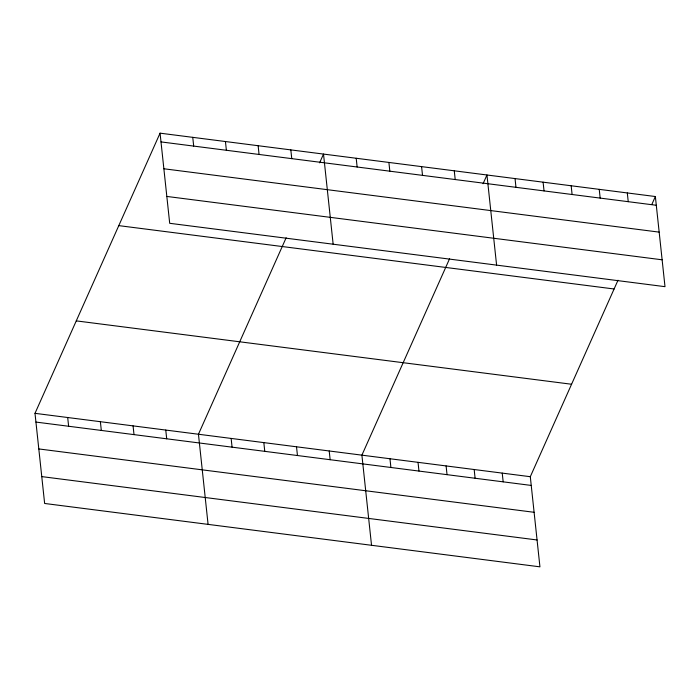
<?xml version="1.0" encoding="UTF-8"?>
<svg xmlns="http://www.w3.org/2000/svg" width="700" height="700" viewBox="0 0 700 700"><rect width="100%" height="100%" fill="white"/><g stroke="black" fill="none" stroke-linecap="round" stroke-linejoin="round"><path stroke-width="1.05" d="M618.004 280.227L530.303 476.7L539.936 566.834L44.634 503.466L35 413.332L160.064 133.166L655.366 196.534L665 286.668L169.697 223.3L160.064 133.166M286.151 237.773L198.45 434.245L208.084 524.379M319.602 162.838L323.514 154.079L333.148 244.213M449.601 258.685L361.9 455.157L371.534 545.282M483.052 183.75L486.964 174.991L496.597 265.125M651.892 204.321L655.366 196.534M161 141.907L656.303 205.275M163.87 168.77L659.173 232.129M166.827 196.438L662.13 259.805M118.799 225.627L614.093 288.986M76.274 320.88L571.576 384.248M35 413.332L530.303 476.7M35.936 422.074L531.239 485.433M38.806 448.936L534.109 512.295M41.764 476.604L537.066 539.971M627.305 192.946L628.233 201.679M599.235 189.35L600.171 198.091M571.165 185.763L572.101 194.495M543.104 182.175L544.031 190.907M515.034 178.579L515.97 187.32M502.233 473.113L503.169 481.845M454.274 170.809L455.21 179.541M474.171 469.516L475.099 478.258M421.584 166.626L422.52 175.367M446.101 465.929L447.037 474.661M388.894 162.444L389.83 171.185M418.031 462.341L418.967 471.074M389.97 458.745L390.898 467.486M356.204 158.261L357.14 167.002M329.21 450.975L330.146 459.707M290.824 149.896L291.76 158.638M296.52 446.793L297.456 455.525M258.134 145.714L259.07 154.455M263.83 442.61L264.766 451.343M225.444 141.531L226.38 150.273M231.14 438.428L232.076 447.169M192.754 137.349L193.69 146.09M165.76 430.062L166.696 438.804M133.07 425.88L134.006 434.621M100.38 421.697L101.316 430.439M67.69 417.515L68.626 426.256"/></g></svg>
